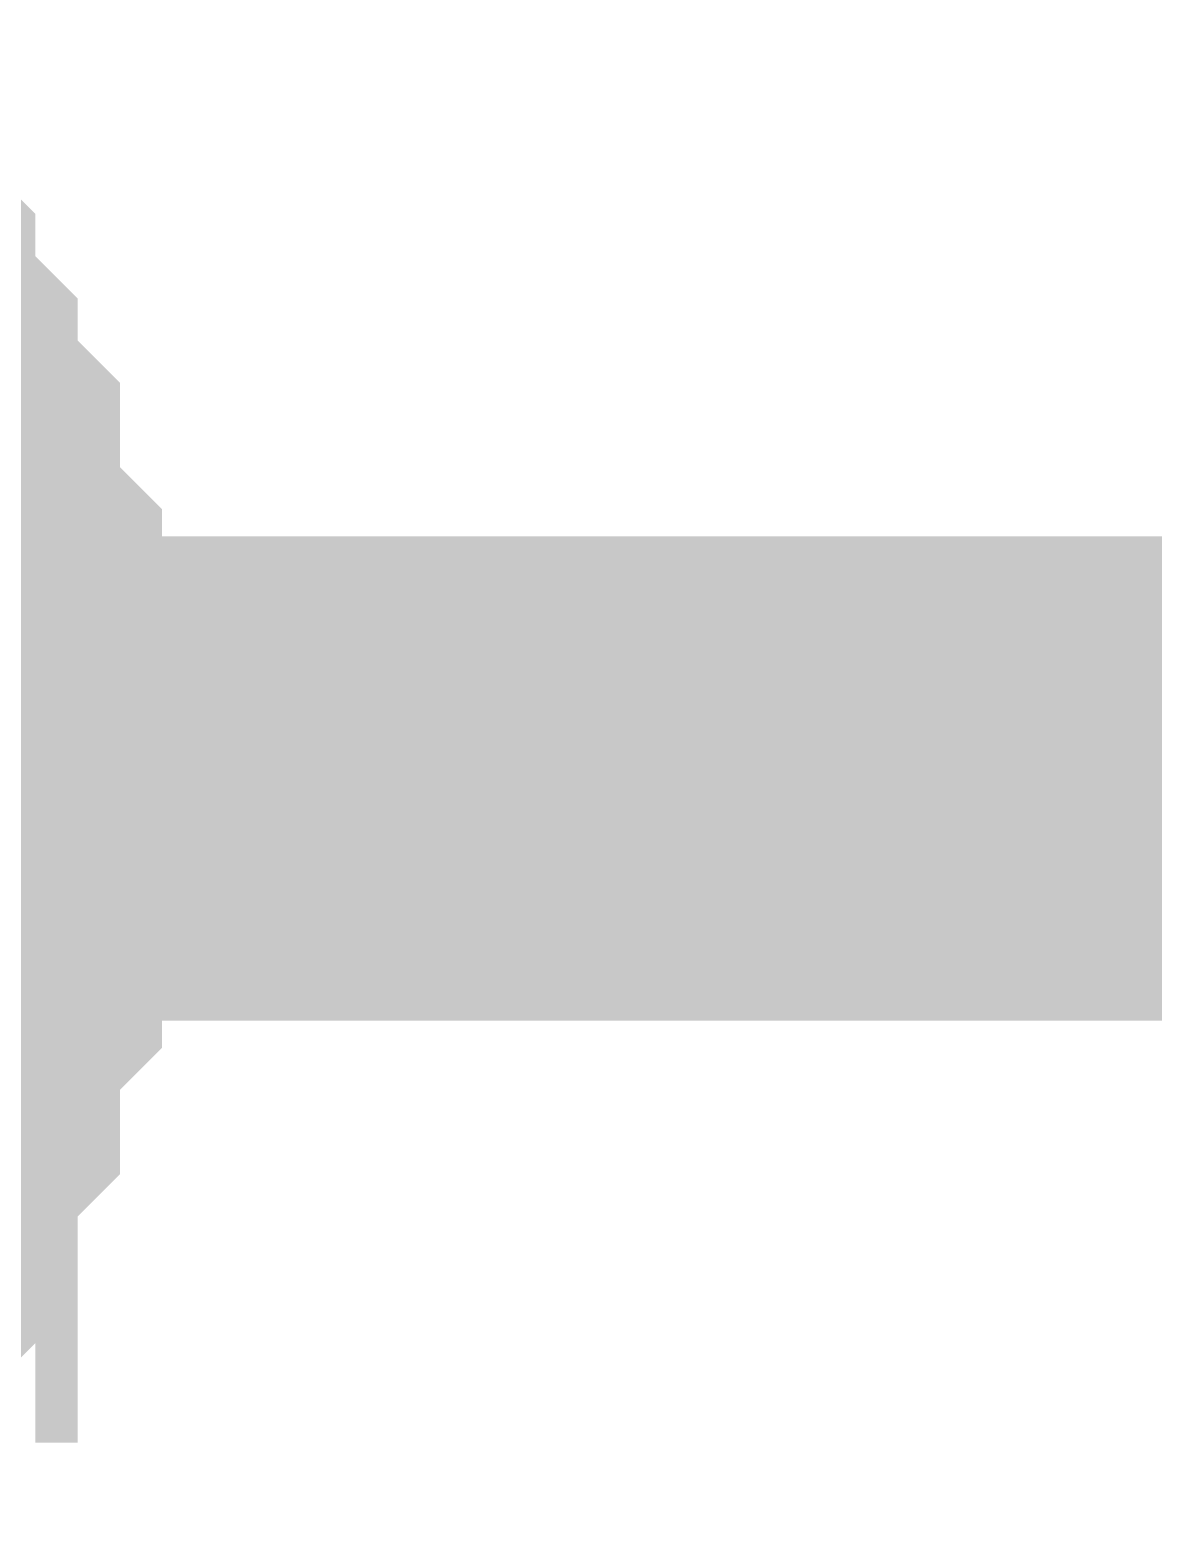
# Model space of a CAD drawing. Header units: inches. Extents: x 0 to 841, y 0 to 594.
# Drawn here: x 588.094 to 588.789, y 562.023 to 562.95 of the extents above; entities that cross this region are included whole.
import ezdxf

# ---------------------------------------------------------------- set-up
doc = ezdxf.new("R2010")
doc.units = ezdxf.units.IN
doc.layers.add('Sheet', color=255, linetype='Continuous')

msp = doc.modelspace()

# ---------------------------------------------------------------- linework, layer by layer
at = {"layer": 'Sheet'}
for points in [[(587.9213, 562.80011, 0.29972, 0.29972, 0), (587.94743, 562.77398, 0.29972, 0.29972, 0), (587.94743, 562.74785, 0.29972, 0.29972, 0), (587.97356, 562.72171, 0.29972, 0.29972, 0), (587.97356, 562.69558, 0.29972, 0.29972, 0), (587.97356, 562.69558, 0.29972, 0.29972, 0), (587.99969, 562.66945, 0.29972, 0.29972, 0), (587.99969, 562.64332, 0.29972, 0.29972, 0), (587.99969, 562.61719, 0.29972, 0.29972, 0), (588.02582, 562.59106, 0.29972, 0.29972, 0), (588.02582, 562.56493, 0.29972, 0.29972, 0), (588.02582, 562.5388, 0.29972, 0.29972, 0), (588.02582, 562.51267, 0.29972, 0.29972, 0), (588.02582, 562.48654, 0.29972, 0.29972, 0)], [(587.9213, 562.80011, 0.29972, 0.29972, 0), (587.94743, 562.77398, 0.29972, 0.29972, 0), (587.94743, 562.74785, 0.29972, 0.29972, 0), (587.97356, 562.72171, 0.29972, 0.29972, 0), (587.97356, 562.69558, 0.29972, 0.29972, 0), (587.97356, 562.69558, 0.29972, 0.29972, 0), (587.99969, 562.66945, 0.29972, 0.29972, 0), (587.99969, 562.64332, 0.29972, 0.29972, 0), (587.99969, 562.61719, 0.29972, 0.29972, 0), (588.02582, 562.59106, 0.29972, 0.29972, 0), (588.02582, 562.56493, 0.29972, 0.29972, 0), (588.02582, 562.5388, 0.29972, 0.29972, 0), (588.02582, 562.51267, 0.29972, 0.29972, 0), (588.02582, 562.48654, 0.29972, 0.29972, 0)], [(587.9213, 562.80011, 0.29972, 0.29972, 0), (587.94743, 562.77398, 0.29972, 0.29972, 0), (587.94743, 562.74785, 0.29972, 0.29972, 0), (587.97356, 562.72171, 0.29972, 0.29972, 0), (587.97356, 562.69558, 0.29972, 0.29972, 0), (587.97356, 562.69558, 0.29972, 0.29972, 0), (587.99969, 562.66945, 0.29972, 0.29972, 0), (587.99969, 562.64332, 0.29972, 0.29972, 0), (587.99969, 562.61719, 0.29972, 0.29972, 0), (588.02582, 562.59106, 0.29972, 0.29972, 0), (588.02582, 562.56493, 0.29972, 0.29972, 0), (588.02582, 562.5388, 0.29972, 0.29972, 0), (588.02582, 562.51267, 0.29972, 0.29972, 0), (588.02582, 562.48654, 0.29972, 0.29972, 0)], [(587.9213, 562.80011, 0.29972, 0.29972, 0), (587.94743, 562.77398, 0.29972, 0.29972, 0), (587.94743, 562.74785, 0.29972, 0.29972, 0), (587.97356, 562.72171, 0.29972, 0.29972, 0), (587.97356, 562.69558, 0.29972, 0.29972, 0), (587.97356, 562.69558, 0.29972, 0.29972, 0), (587.99969, 562.66945, 0.29972, 0.29972, 0), (587.99969, 562.64332, 0.29972, 0.29972, 0), (587.99969, 562.61719, 0.29972, 0.29972, 0), (588.02582, 562.59106, 0.29972, 0.29972, 0), (588.02582, 562.56493, 0.29972, 0.29972, 0), (588.02582, 562.5388, 0.29972, 0.29972, 0), (588.02582, 562.51267, 0.29972, 0.29972, 0), (588.02582, 562.48654, 0.29972, 0.29972, 0)], [(587.9213, 562.80011, 0.29972, 0.29972, 0), (587.94743, 562.77398, 0.29972, 0.29972, 0), (587.94743, 562.74785, 0.29972, 0.29972, 0), (587.97356, 562.72171, 0.29972, 0.29972, 0), (587.97356, 562.69558, 0.29972, 0.29972, 0), (587.97356, 562.69558, 0.29972, 0.29972, 0), (587.99969, 562.66945, 0.29972, 0.29972, 0), (587.99969, 562.64332, 0.29972, 0.29972, 0), (587.99969, 562.61719, 0.29972, 0.29972, 0), (588.02582, 562.59106, 0.29972, 0.29972, 0), (588.02582, 562.56493, 0.29972, 0.29972, 0), (588.02582, 562.5388, 0.29972, 0.29972, 0), (588.02582, 562.51267, 0.29972, 0.29972, 0), (588.02582, 562.48654, 0.29972, 0.29972, 0)], [(582.51218, 562.48654, 0.29972, 0.29972, 0), (587.5032, 562.48654, 0.29972, 0.29972, 0), (597.51137, 562.48654, 0.29972, 0.29972, 0)], [(588.02582, 562.48654, 0.29972, 0.29972, 0), (588.02582, 562.46041, 0.29972, 0.29972, 0), (588.02582, 562.43428, 0.29972, 0.29972, 0), (588.02582, 562.40815, 0.29972, 0.29972, 0), (588.02582, 562.38202, 0.29972, 0.29972, 0), (587.99969, 562.35589, 0.29972, 0.29972, 0), (587.99969, 562.32976, 0.29972, 0.29972, 0), (587.99969, 562.30363, 0.29972, 0.29972, 0), (587.97356, 562.27749, 0.29972, 0.29972, 0), (587.97356, 562.25136, 0.29972, 0.29972, 0), (587.97356, 562.22523, 0.29972, 0.29972, 0), (587.94743, 562.22523, 0.29972, 0.29972, 0), (587.94743, 562.1991, 0.29972, 0.29972, 0), (587.9213, 562.17297, 0.29972, 0.29972, 0)], [(588.02582, 562.48654, 0.29972, 0.29972, 0), (588.02582, 562.46041, 0.29972, 0.29972, 0), (588.02582, 562.43428, 0.29972, 0.29972, 0), (588.02582, 562.40815, 0.29972, 0.29972, 0), (588.02582, 562.38202, 0.29972, 0.29972, 0), (587.99969, 562.35589, 0.29972, 0.29972, 0), (587.99969, 562.32976, 0.29972, 0.29972, 0), (587.99969, 562.30363, 0.29972, 0.29972, 0), (587.97356, 562.27749, 0.29972, 0.29972, 0), (587.97356, 562.25136, 0.29972, 0.29972, 0), (587.97356, 562.22523, 0.29972, 0.29972, 0), (587.94743, 562.22523, 0.29972, 0.29972, 0), (587.94743, 562.1991, 0.29972, 0.29972, 0), (587.9213, 562.17297, 0.29972, 0.29972, 0)], [(588.02582, 562.48654, 0.29972, 0.29972, 0), (588.02582, 562.46041, 0.29972, 0.29972, 0), (588.02582, 562.43428, 0.29972, 0.29972, 0), (588.02582, 562.40815, 0.29972, 0.29972, 0), (588.02582, 562.38202, 0.29972, 0.29972, 0), (587.99969, 562.35589, 0.29972, 0.29972, 0), (587.99969, 562.32976, 0.29972, 0.29972, 0), (587.99969, 562.30363, 0.29972, 0.29972, 0), (587.97356, 562.27749, 0.29972, 0.29972, 0), (587.97356, 562.25136, 0.29972, 0.29972, 0), (587.97356, 562.22523, 0.29972, 0.29972, 0), (587.94743, 562.22523, 0.29972, 0.29972, 0), (587.94743, 562.1991, 0.29972, 0.29972, 0), (587.9213, 562.17297, 0.29972, 0.29972, 0)], [(588.02582, 562.48654, 0.29972, 0.29972, 0), (588.02582, 562.46041, 0.29972, 0.29972, 0), (588.02582, 562.43428, 0.29972, 0.29972, 0), (588.02582, 562.40815, 0.29972, 0.29972, 0), (588.02582, 562.38202, 0.29972, 0.29972, 0), (587.99969, 562.35589, 0.29972, 0.29972, 0), (587.99969, 562.32976, 0.29972, 0.29972, 0), (587.99969, 562.30363, 0.29972, 0.29972, 0), (587.97356, 562.27749, 0.29972, 0.29972, 0), (587.97356, 562.25136, 0.29972, 0.29972, 0), (587.97356, 562.22523, 0.29972, 0.29972, 0), (587.94743, 562.22523, 0.29972, 0.29972, 0), (587.94743, 562.1991, 0.29972, 0.29972, 0), (587.9213, 562.17297, 0.29972, 0.29972, 0)], [(588.02582, 562.48654, 0.29972, 0.29972, 0), (588.02582, 562.46041, 0.29972, 0.29972, 0), (588.02582, 562.43428, 0.29972, 0.29972, 0), (588.02582, 562.40815, 0.29972, 0.29972, 0), (588.02582, 562.38202, 0.29972, 0.29972, 0), (587.99969, 562.35589, 0.29972, 0.29972, 0), (587.99969, 562.32976, 0.29972, 0.29972, 0), (587.99969, 562.30363, 0.29972, 0.29972, 0), (587.97356, 562.27749, 0.29972, 0.29972, 0), (587.97356, 562.25136, 0.29972, 0.29972, 0), (587.97356, 562.22523, 0.29972, 0.29972, 0), (587.94743, 562.22523, 0.29972, 0.29972, 0), (587.94743, 562.1991, 0.29972, 0.29972, 0), (587.9213, 562.17297, 0.29972, 0.29972, 0)], [(588.02582, 562.48654, 0.29972, 0.29972, 0), (588.02582, 562.48654, 0.29972, 0.29972, 0), (588.02582, 562.48654, 0.29972, 0.29972, 0), (588.02582, 562.48654, 0.29972, 0.29972, 0), (588.02582, 562.48654, 0.29972, 0.29972, 0), (588.02582, 562.48654, 0.29972, 0.29972, 0), (588.02582, 562.48654, 0.29972, 0.29972, 0), (588.02582, 562.48654, 0.29972, 0.29972, 0), (588.02582, 562.48654, 0.29972, 0.29972, 0), (588.02582, 562.48654, 0.29972, 0.29972, 0), (588.02582, 562.48654, 0.29972, 0.29972, 0), (588.02582, 562.48654, 0.29972, 0.29972, 0), (588.02582, 562.48654, 0.29972, 0.29972, 0), (588.02582, 562.48654, 0.29972, 0.29972, 0), (588.02582, 562.48654, 0.29972, 0.29972, 0), (588.02582, 562.48654, 0.29972, 0.29972, 0), (588.02582, 562.48654, 0.29972, 0.29972, 0), (588.02582, 562.48654, 0.29972, 0.29972, 0), (588.02582, 562.48654, 0.29972, 0.29972, 0), (588.02582, 562.48654, 0.29972, 0.29972, 0), (588.02582, 562.48654, 0.29972, 0.29972, 0), (588.02582, 562.48654, 0.29972, 0.29972, 0), (588.02582, 562.48654, 0.29972, 0.29972, 0), (588.02582, 562.48654, 0.29972, 0.29972, 0), (588.02582, 562.48654, 0.29972, 0.29972, 0), (588.02582, 562.48654, 0.29972, 0.29972, 0), (588.02582, 562.48654, 0.29972, 0.29972, 0), (588.02582, 562.48654, 0.29972, 0.29972, 0), (588.02582, 562.48654, 0.29972, 0.29972, 0), (588.02582, 562.48654, 0.29972, 0.29972, 0), (588.02582, 562.48654, 0.29972, 0.29972, 0), (588.02582, 562.48654, 0.29972, 0.29972, 0), (588.02582, 562.48654, 0.29972, 0.29972, 0)], [(588.02582, 562.48654, 0.29972, 0.29972, 0), (588.02582, 562.48654, 0.29972, 0.29972, 0)], [(588.02582, 562.48654, 0.29972, 0.29972, 0), (588.02582, 562.48654, 0.29972, 0.29972, 0), (588.02582, 562.48654, 0.29972, 0.29972, 0), (588.02582, 562.48654, 0.29972, 0.29972, 0), (588.02582, 562.48654, 0.29972, 0.29972, 0), (588.02582, 562.48654, 0.29972, 0.29972, 0), (588.02582, 562.48654, 0.29972, 0.29972, 0), (588.02582, 562.48654, 0.29972, 0.29972, 0), (588.02582, 562.48654, 0.29972, 0.29972, 0), (588.02582, 562.48654, 0.29972, 0.29972, 0), (588.02582, 562.48654, 0.29972, 0.29972, 0), (588.02582, 562.48654, 0.29972, 0.29972, 0), (588.02582, 562.48654, 0.29972, 0.29972, 0), (588.02582, 562.48654, 0.29972, 0.29972, 0), (588.02582, 562.48654, 0.29972, 0.29972, 0), (588.02582, 562.48654, 0.29972, 0.29972, 0), (588.02582, 562.48654, 0.29972, 0.29972, 0), (588.02582, 562.48654, 0.29972, 0.29972, 0), (588.02582, 562.48654, 0.29972, 0.29972, 0), (588.02582, 562.48654, 0.29972, 0.29972, 0), (588.02582, 562.48654, 0.29972, 0.29972, 0), (588.02582, 562.48654, 0.29972, 0.29972, 0), (588.02582, 562.48654, 0.29972, 0.29972, 0), (588.02582, 562.48654, 0.29972, 0.29972, 0), (588.02582, 562.48654, 0.29972, 0.29972, 0), (588.02582, 562.48654, 0.29972, 0.29972, 0), (588.02582, 562.48654, 0.29972, 0.29972, 0), (588.02582, 562.48654, 0.29972, 0.29972, 0), (588.02582, 562.48654, 0.29972, 0.29972, 0), (588.02582, 562.48654, 0.29972, 0.29972, 0), (588.02582, 562.48654, 0.29972, 0.29972, 0), (588.02582, 562.48654, 0.29972, 0.29972, 0), (588.02582, 562.48654, 0.29972, 0.29972, 0)], [(588.02582, 562.48654, 0.29972, 0.29972, 0), (588.02582, 562.48654, 0.29972, 0.29972, 0)], [(588.02582, 562.48654, 0.29972, 0.29972, 0), (588.02582, 562.48654, 0.29972, 0.29972, 0), (588.02582, 562.48654, 0.29972, 0.29972, 0), (588.02582, 562.48654, 0.29972, 0.29972, 0), (588.02582, 562.48654, 0.29972, 0.29972, 0), (588.02582, 562.48654, 0.29972, 0.29972, 0), (588.02582, 562.48654, 0.29972, 0.29972, 0), (588.02582, 562.48654, 0.29972, 0.29972, 0), (588.02582, 562.48654, 0.29972, 0.29972, 0), (588.02582, 562.48654, 0.29972, 0.29972, 0), (588.02582, 562.48654, 0.29972, 0.29972, 0), (588.02582, 562.48654, 0.29972, 0.29972, 0), (588.02582, 562.48654, 0.29972, 0.29972, 0), (588.02582, 562.48654, 0.29972, 0.29972, 0), (588.02582, 562.48654, 0.29972, 0.29972, 0), (588.02582, 562.48654, 0.29972, 0.29972, 0), (588.02582, 562.48654, 0.29972, 0.29972, 0), (588.02582, 562.48654, 0.29972, 0.29972, 0), (588.02582, 562.48654, 0.29972, 0.29972, 0), (588.02582, 562.48654, 0.29972, 0.29972, 0), (588.02582, 562.48654, 0.29972, 0.29972, 0), (588.02582, 562.48654, 0.29972, 0.29972, 0), (588.02582, 562.48654, 0.29972, 0.29972, 0), (588.02582, 562.48654, 0.29972, 0.29972, 0), (588.02582, 562.48654, 0.29972, 0.29972, 0), (588.02582, 562.48654, 0.29972, 0.29972, 0), (588.02582, 562.48654, 0.29972, 0.29972, 0), (588.02582, 562.48654, 0.29972, 0.29972, 0), (588.02582, 562.48654, 0.29972, 0.29972, 0), (588.02582, 562.48654, 0.29972, 0.29972, 0), (588.02582, 562.48654, 0.29972, 0.29972, 0), (588.02582, 562.48654, 0.29972, 0.29972, 0), (588.02582, 562.48654, 0.29972, 0.29972, 0)], [(588.02582, 562.48654, 0.29972, 0.29972, 0), (588.02582, 562.48654, 0.29972, 0.29972, 0)], [(588.02582, 562.48654, 0.29972, 0.29972, 0), (588.02582, 562.48654, 0.29972, 0.29972, 0), (588.02582, 562.48654, 0.29972, 0.29972, 0), (588.02582, 562.48654, 0.29972, 0.29972, 0), (588.02582, 562.48654, 0.29972, 0.29972, 0), (588.02582, 562.48654, 0.29972, 0.29972, 0), (588.02582, 562.48654, 0.29972, 0.29972, 0), (588.02582, 562.48654, 0.29972, 0.29972, 0), (588.02582, 562.48654, 0.29972, 0.29972, 0), (588.02582, 562.48654, 0.29972, 0.29972, 0), (588.02582, 562.48654, 0.29972, 0.29972, 0), (588.02582, 562.48654, 0.29972, 0.29972, 0), (588.02582, 562.48654, 0.29972, 0.29972, 0), (588.02582, 562.48654, 0.29972, 0.29972, 0), (588.02582, 562.48654, 0.29972, 0.29972, 0), (588.02582, 562.48654, 0.29972, 0.29972, 0), (588.02582, 562.48654, 0.29972, 0.29972, 0), (588.02582, 562.48654, 0.29972, 0.29972, 0), (588.02582, 562.48654, 0.29972, 0.29972, 0), (588.02582, 562.48654, 0.29972, 0.29972, 0), (588.02582, 562.48654, 0.29972, 0.29972, 0), (588.02582, 562.48654, 0.29972, 0.29972, 0), (588.02582, 562.48654, 0.29972, 0.29972, 0), (588.02582, 562.48654, 0.29972, 0.29972, 0), (588.02582, 562.48654, 0.29972, 0.29972, 0), (588.02582, 562.48654, 0.29972, 0.29972, 0), (588.02582, 562.48654, 0.29972, 0.29972, 0), (588.02582, 562.48654, 0.29972, 0.29972, 0), (588.02582, 562.48654, 0.29972, 0.29972, 0), (588.02582, 562.48654, 0.29972, 0.29972, 0), (588.02582, 562.48654, 0.29972, 0.29972, 0), (588.02582, 562.48654, 0.29972, 0.29972, 0), (588.02582, 562.48654, 0.29972, 0.29972, 0)], [(588.02582, 562.48654, 0.29972, 0.29972, 0), (588.02582, 562.48654, 0.29972, 0.29972, 0)], [(588.02582, 562.48654, 0.29972, 0.29972, 0), (588.02582, 562.48654, 0.29972, 0.29972, 0), (588.02582, 562.48654, 0.29972, 0.29972, 0), (588.02582, 562.48654, 0.29972, 0.29972, 0), (588.02582, 562.48654, 0.29972, 0.29972, 0), (588.02582, 562.48654, 0.29972, 0.29972, 0), (588.02582, 562.48654, 0.29972, 0.29972, 0), (588.02582, 562.48654, 0.29972, 0.29972, 0), (588.02582, 562.48654, 0.29972, 0.29972, 0), (588.02582, 562.48654, 0.29972, 0.29972, 0), (588.02582, 562.48654, 0.29972, 0.29972, 0), (588.02582, 562.48654, 0.29972, 0.29972, 0), (588.02582, 562.48654, 0.29972, 0.29972, 0), (588.02582, 562.48654, 0.29972, 0.29972, 0), (588.02582, 562.48654, 0.29972, 0.29972, 0), (588.02582, 562.48654, 0.29972, 0.29972, 0), (588.02582, 562.48654, 0.29972, 0.29972, 0), (588.02582, 562.48654, 0.29972, 0.29972, 0), (588.02582, 562.48654, 0.29972, 0.29972, 0), (588.02582, 562.48654, 0.29972, 0.29972, 0), (588.02582, 562.48654, 0.29972, 0.29972, 0), (588.02582, 562.48654, 0.29972, 0.29972, 0), (588.02582, 562.48654, 0.29972, 0.29972, 0), (588.02582, 562.48654, 0.29972, 0.29972, 0), (588.02582, 562.48654, 0.29972, 0.29972, 0), (588.02582, 562.48654, 0.29972, 0.29972, 0), (588.02582, 562.48654, 0.29972, 0.29972, 0), (588.02582, 562.48654, 0.29972, 0.29972, 0), (588.02582, 562.48654, 0.29972, 0.29972, 0), (588.02582, 562.48654, 0.29972, 0.29972, 0), (588.02582, 562.48654, 0.29972, 0.29972, 0), (588.02582, 562.48654, 0.29972, 0.29972, 0), (588.02582, 562.48654, 0.29972, 0.29972, 0)], [(588.02582, 562.48654, 0.29972, 0.29972, 0), (588.02582, 562.48654, 0.29972, 0.29972, 0)]]:
    msp.add_lwpolyline(points, format="xyseb", dxfattribs=at)

doc.saveas('drawing.dxf')
